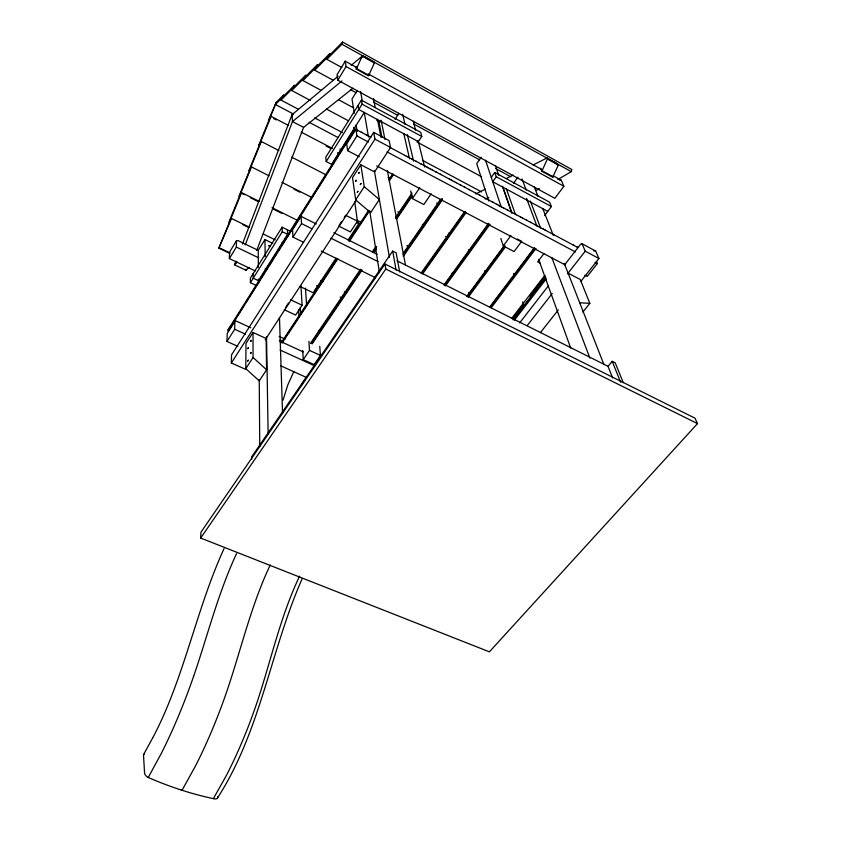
<?xml version="1.0" encoding="UTF-8"?>
<svg xmlns="http://www.w3.org/2000/svg" width="841" height="841" viewBox="0 0 841 841"><rect width="100%" height="100%" fill="white"/><g stroke="black" fill="none" stroke-linecap="round" stroke-linejoin="round"><path stroke-width="1.26" d="M251.638 459.491L251.638 456.894L392.694 251.112L396.164 252.857L399.675 271.99M256.305 285.498L250.397 282.713L250.408 277.982L282.103 227.196L290.902 231.527M235.879 261.13L234.471 264.789L245.95 270.255L245.961 269.109M245.803 368.642L245.982 343.454L253.036 332.479L266.103 338.471L266.608 369.767L259.249 380.868L245.803 368.642L253.057 357.499L253.036 332.479M237.751 346.334L226.975 341.457L234.692 329.252L234.849 321.43L236.479 321.199L250.797 327.78M255.391 270.991L229.372 258.586L236.363 247.086L236.489 240.673L237.961 240.579L258.04 250.282M245.898 369.483L231.349 362.976L231.538 354.86L373.719 132.384L389.141 140.626L390.529 147.459L374.781 171.638M354.534 128.757L228.121 329.693L228.079 331.249L354.744 130.082L354.534 128.757L370.934 137.283M226.975 341.457L227.207 333.572L234.849 321.43M229.372 258.586L229.551 252.121L236.489 240.673M200.673 538.051L200.946 532.216L384.957 264.011L694.971 418.156L697.504 423.601L489.399 651.838L200.673 538.051L385.798 269.046L384.957 264.011M557.72 179.575L571.27 171.648L571.827 169.525L342.655 42.05L314.66 70.181L333.11 80.21M282.996 400.221L287.801 384.936L293.835 371.554M341.803 67.522L326.865 59.322L341.909 44.237L342.655 42.05M193.63 676.332C207.706 635.333 218.145 592.958 236.584 553.557M450.787 277.583L452.49 272.642M326.865 59.322L327.601 57.177M329.073 55.695L329.819 53.551L302.97 80.578L321.399 90.502M314.66 70.181L315.386 68.068M316.805 66.649L317.53 64.536L291.774 90.534L310.297 100.426M446.718 239.243L448.852 233.062M305.052 77.141L305.777 75.07L281.031 100.09L298.397 109.288M302.97 80.578L303.696 78.507M291.774 90.534L292.489 88.505M293.793 87.191L294.508 85.151L275.417 104.505L292.815 113.672M281.031 100.09L281.735 98.092M282.986 96.831L283.701 94.833L276.121 102.528L275.417 104.505M256.736 250.45L303.59 127.401L352.926 88.252M242.429 244.048L292.069 114.66L338.145 76.216M245.225 244.889L292.489 121.577L292.069 114.66L293.383 114.481M288.484 125.456L271.107 116.363L248.883 170.649L249.598 170.239M278.855 150.539L261.351 141.53L238.96 196.237L239.664 195.869M269.036 175.811L251.512 166.939L228.941 222.066L229.635 221.74M229.435 253.225L218.828 248.148L241.567 192.589L259.133 201.325M218.828 248.148L231.527 218.481L249.22 227.123M540.595 168.284L541.814 171.249L552.726 177.262L558.298 165.067L556.49 163.27L546.955 157.982L532.973 165.036M541.814 171.249L547.396 159.012L546.955 157.982M355.848 66.45L356.311 69.13L368.537 75.858L374.382 62.938L374.192 62.003L363.533 56.084L362.177 56.158L351.16 65.356M356.311 69.13L362.177 56.158L374.382 62.938M224.053 548.574C195.848 610.061 184.274 678.54 152.536 738.23M302.077 578.881C270.508 650.566 260.71 731.123 217.535 797.888M270.224 565.015C251.491 604.416 241.661 647.118 227.858 688.316A178.124 51.785 -70.1 0 1 195.427 766.088L182.045 790.267M299.596 576.159C280.852 615.381 271.548 658.051 258.103 699.165A174.234 54.213 -70.4 0 1 226.586 775.087L213.393 798.624A203.764 102.392 29.5 0 1 186.713 791.738L181.267 790.014M152.578 738.135L143.59 754.545M356.731 67.532L345.241 61.204L337.031 74.733L337.798 80.179L554.86 198.329L563.859 186.26L561.252 180.237L553.21 175.801M337.798 80.179L346.072 66.555L345.241 61.204M272.715 243.364L264.936 239.569L258.24 250.376L258.376 267.375M357.173 90.67L352.022 98.975L354.271 113.23M358.077 105.461L358.739 109.498L418.366 141.635L421.793 136.463L420.742 132.321L361.399 100.142L325.73 157.278L326.192 161.546L331.617 164.363L364.248 112.463M250.397 282.713L282.282 231.738L282.103 227.196M326.192 161.546L362.093 104.147L361.399 100.142M258.471 280.663L287.601 234.345L282.282 231.738M231.569 325.162L228.121 329.693M232.957 322.944L235.753 318.508M237.151 316.29L239.948 311.853M241.346 309.635L243.438 306.303M245.53 302.97L247.622 299.648M249.724 296.316L260.195 279.675M261.593 277.456L264.389 273.02M265.788 270.802L268.573 266.366M269.972 264.148L272.768 259.711M274.166 257.493L276.258 254.161M278.35 250.828L280.442 247.506M282.544 244.174L293.015 227.533M294.413 225.314L297.209 220.878M298.608 218.66L301.393 214.224M302.792 212.006L305.588 207.569M306.986 205.351L309.078 202.019M311.17 198.686L325.835 175.391M327.937 172.069L330.029 168.736M331.428 166.518L334.213 162.082M335.612 159.864L338.408 155.417M339.806 153.199L341.898 149.877M343.99 146.544L354.471 129.903M316.269 223.948L301.046 216.347L292.563 229.814L292.952 237.13L303.548 242.334M292.952 237.13L301.52 223.58L301.046 216.347M347.638 150.644L356.941 135.937L355.901 129.272L346.692 143.885L347.638 150.644L359.265 156.752M231.349 362.976L374.96 139.164L373.719 132.384M360.842 164.752L352.526 177.682L355.669 199.895L370.65 212.647L379.365 199.496L364.258 186.702L360.842 164.752L374.581 171.942M395.028 119.359L398.918 113.325M285.604 307.491L288.474 303.086M339.344 224.946L341.446 221.719M344.253 217.42L345.651 215.264L357.425 221.215L350.382 231.916L338.639 226.029M355.669 199.895L364.258 186.702M265.23 339.806L356.163 200.221M300.941 285.709L302.098 305.22L295.611 315.07L284.174 309.698M336.022 258.24L313.22 292.794L300.226 286.571M348.142 239.895L358.834 223.695L357.93 221.582M281.315 342.581L336.947 258.366M348.5 240.873L368.726 210.25M388.963 179.627L392.568 174.15M284.815 338.114L307.207 304.232M308.647 302.045L312.263 296.579M313.704 294.392L317.32 288.926M318.76 286.739L322.376 281.272M323.817 279.086L332.489 265.977M333.93 263.79L336.82 259.417M349.824 239.738L353.43 234.271M354.881 232.084L358.487 226.628M359.937 224.442L363.543 218.975M364.994 216.789L367.874 212.416M390.266 178.534L393.157 174.161M282.092 343.054L337.83 258.744M349.414 241.22L369.683 210.565M389.225 181.004L393.567 174.434M310.539 343.233L360.526 269.257M372.29 251.848L375.969 246.402M395.817 217.031L411.995 193.094M311.244 343.475L361.167 269.646M372.92 252.268L376.589 246.844M395.68 218.618L411.838 194.723M312.568 342.287L326.518 321.672M327.99 319.506L331.659 314.082M333.856 310.823L338.261 304.316M339.732 302.14L344.137 295.633M345.598 293.456L349.278 288.032M350.739 285.866L354.408 280.442M356.616 277.183L361.02 270.676M374.234 251.144L376.432 247.885M396.984 217.504L407.265 202.313M408.737 200.137L411.67 195.806M312.085 343.948L362.114 270.035M373.888 252.647L376.095 249.378M396.689 218.944L412.143 196.121M319.748 346.324L320.453 355.428L314.145 364.626L303.244 359.633L309.509 350.382L308.92 341.309M431.212 193.766L423.811 204.552L412.384 198.602L419.743 187.732M306.46 377.294L303.37 381.814A4.615 1.409 -65.8 0 0 302.665 383.065M403.186 253.393L440.526 199.38M402.986 254.886L441.767 198.833M404.279 253.761L407.265 249.451M408.758 247.296L420.689 230.056M422.182 227.9L434.114 210.671M435.606 208.515L439.328 203.123M440.821 200.967L442.313 198.812M403.27 256.347L442.135 200.232M481.189 157.225L476.721 163.627L488.789 201.041M421.078 273.157L464.306 212.016M421.551 273.525L465.472 211.438M422.087 273.462L426.629 267.049M428.143 264.904L434.955 255.275M436.468 253.141L465.241 212.479M422.624 273.935L465.882 212.847M491.281 177.398L494.781 172.458L549.583 202.166L551.37 206.571L544.632 215.59M494.781 172.458L496.264 176.757L492.731 181.719L547.775 211.385M513.42 183.412L517.898 177.188M444.174 284.742L488.568 223.307M444.258 285.52L488.842 223.853M445.541 284.395L450.156 278.024M451.691 275.89L459.375 265.272M461.688 262.077L467.827 253.583M469.373 251.459L485.509 229.141M487.044 227.017L488.579 224.894M445.383 285.951L490.061 224.221M517.394 239.033L521.725 241.314L514.082 251.575L503.265 245.94L510.876 235.617M466.639 296.6L503.906 246.108M467.417 296.305L504.852 245.614M468.7 295.17L470.256 293.067M471.822 290.954L479.612 280.4M481.178 278.287L491.312 264.568M492.868 262.455L503.002 248.736M468.143 297.357L505.441 246.907M489.557 307.259L534.456 247.696M489.967 307.343L534.676 248.042M492.027 305.188L503.002 290.629M504.568 288.547L513.199 277.11M514.766 275.028L534.371 249.041M491.186 307.817L535.99 248.452M543.875 253.688L537.672 261.845L539.943 263.033M511.917 318.119L544.6 275.627M512.505 318.665L523.586 304.263L522.787 301.793M529.904 296.064L545.378 275.964M513.052 319.79L545.756 277.341M515.586 317.025L530.829 297.241M532.427 295.159L545.262 278.508M514.324 320.274L546.293 278.823M519.643 322.902L548.49 285.677M564.521 264.999L580.542 244.321L582.077 243.764L595.649 251.028L598.918 258.492L581.036 281.146M527.275 325.509L552.222 293.509M567.517 273.903L585.231 251.196L582.077 243.764M540.395 332.626L558.277 309.972M596.458 261.467L597.373 263.58L587.197 276.447L584.873 275.228M582.845 312.074L589.846 303.349L580.216 279.485L568.096 273.157M612.647 377.977L608.043 366.319L612.206 361.357L615.234 362.881L623.244 382.644M234.471 264.789L237.362 262.129M245.95 270.255L249.22 267.333M360.526 58.586L363.533 56.084M341.982 80.904L292.489 121.577L303.59 127.401M270.36 116.867L271.107 116.363M269.194 119.706L268.447 120.2L276.29 102.381L258.713 145.304L259.449 144.852M260.615 141.992L261.351 141.53M536.064 190.518L539.323 188.615M250.786 167.359L251.512 166.939M240.852 192.967L241.567 192.589M475.88 193.872L485.204 189.172M506.177 178.576L513.168 175.044M485.268 199.096L488.758 197.372M230.833 218.818L231.527 218.481M453.698 181.582L454.245 181.572M429.457 168.663L430.024 168.673M404.857 155.564L405.436 155.574M559.475 180.132L561.252 180.237M579.712 302.781L589.846 303.349M593.62 250.849L595.649 251.028M280.831 365.846L305.966 377.231M234.692 329.252L245.446 334.171M280.106 350.024L314.755 365.877M279.159 336.411L285.12 339.154M309.509 350.382L320.453 355.428M279.801 340.163L283.375 341.803M279.412 340.941L303.265 351.916M290.618 299.785L302.098 305.22M259.154 280.989L253.236 278.182L253.225 273.472M219.512 247.874L230.129 252.952M236.363 247.086L258.776 257.861M316.594 285.677L318.96 286.813M340.195 297.02L342.55 298.156M320.621 280.505L322.986 281.651M344.242 291.922L346.597 293.057M263.37 234.04L275.165 239.801M242.607 224.568L248.494 227.448M321.199 251.017L375.349 277.656M385.798 269.046L697.504 423.601M272.011 207.727L297.767 220.531M242.029 193.546L244.384 194.723M250.261 197.635L258.492 201.724M273.767 209.325L281.998 213.414M301.52 223.58L312.095 228.836M330.902 238.182L377.924 261.551M397.005 260.815L608.043 366.319M333.835 232.705L377.167 254.329M281.893 182.308L311.107 197.099M356.679 220.153L361.357 222.518M406.928 245.583L409.262 246.76M293.961 189.193L299.795 192.147M356.542 222.539L358.834 223.695M291.68 157.141L325.509 174.55M397.835 211.785L400.169 212.983M422.329 224.389L424.663 225.588M445.656 236.395L447.99 237.604M301.215 132.121L332.489 148.489M388.079 177.588L390.392 178.797M436.71 203.038L439.034 204.258M273.84 118.686L276.174 119.906M326.171 146.071L330.828 148.5M539.502 261.614L538.766 260.931M376.705 165.919L565.099 264.841M309.046 122.239L338.04 137.535M314.608 117.877L342.392 132.584M356.941 135.937L368.495 142.066M386.997 151.885L575.412 251.922M595.06 262.35L597.373 263.58M326.497 109.078L348.5 120.831M422.592 160.4L481.63 191.927M374.96 139.164L390.529 147.459M585.231 251.196L598.918 258.492M389.446 147.133L577.977 247.569M436.037 172.174L436.595 172.174M338.681 99.816L353.662 107.879M376.705 120.295L380.153 122.155M417.02 142.013L481.536 176.757M362.093 104.147L421.793 136.463M496.264 176.757L551.37 206.571M350.403 89.609L356.174 92.741M373.467 102.15L397.688 115.312M413.835 124.079L479.559 159.811M495.706 168.578L510.697 176.736M368.221 73.861L541.72 169.472M356.805 68.699L369.031 75.427M542.413 170.912L553.346 176.925M346.072 66.555L563.859 186.26M341.909 44.237L571.27 171.648M547.396 159.012L558.298 165.067M253.057 357.499L266.608 369.767M544.968 229.908L545.714 230.592M522.072 217.714L522.808 218.387M498.839 205.33L499.575 206.013M475.27 192.778L476.006 193.462M451.354 180.037L452.09 180.72M427.091 167.107L427.827 167.801M577.756 247.37L577.157 247.054M573.667 245.194L573.068 244.878M612.206 361.357L620.626 382.266M553.809 234.618L553.21 234.303M534.14 186.513L537.967 196.279M542.75 208.473L553.273 235.322M564.269 263.38L603.964 364.658M543.601 229.183L543.002 228.857M522.009 178.986L526.193 190.024M530.377 201.073L540.605 228.069M551.77 257.514L589.909 358.14M539.428 226.954L538.818 226.628M526.529 198.371L536.968 226.197M535.244 224.726L534.624 224.4M531.039 222.487L530.429 222.161M526.823 220.247L526.214 219.921M538.639 259.396L570.713 348.079M520.684 216.967L520.064 216.642M516.448 214.718L515.827 214.381M506.261 188.479L515.354 214.276M512.201 212.447L511.58 212.121M495.328 165.477L498.734 175.264M502.571 186.271L511.507 211.964M502.96 187.585L511.959 213.446M507.932 210.176L507.312 209.851M503.664 207.906L503.044 207.569M485.499 160.21L501.31 207.18M497.43 204.584L496.81 204.247M493.131 202.292L492.511 201.956M513.588 273.409L514.387 275.869M488.821 200L488.19 199.664M500.847 238.455L503.265 245.94M484.5 197.698L483.869 197.362M480.169 195.385L479.538 195.049M469.478 189.698L468.847 189.351M465.105 187.364L464.474 187.028M460.721 185.031L460.08 184.684M484.71 270.644L485.446 273.167M456.327 182.686L455.685 182.35M449.914 179.27L449.262 178.923M468.363 249.798L469.068 252.332M441.041 174.55L440.4 174.203M468.437 292.542L469.099 295.086M432.137 169.798L431.486 169.451M425.62 166.329L424.968 165.982M413.351 121.283L415.549 130.176M418.051 140.352L424.631 167.054M421.131 163.942L420.479 163.585M416.631 161.535L415.969 161.188M402.681 114.365L405.036 124.489M407.391 134.613L413.562 161.167M412.111 159.128L411.459 158.781M403.775 133.467L409.525 158.77M407.58 156.72L406.928 156.373M410.702 190.928L412.384 198.602M381.152 120.221L384.957 139.49M378.734 120.641L381.982 137.398M373.52 98.639L375.254 107.659M377.483 119.243L380.941 137.272M387.375 170.755L405.436 264.747M392.694 251.112L396.122 270.224M360.642 91.69L362.219 100.741M364.237 112.389L368.505 136.978M374.35 170.618L389.404 257.325M366.697 134.938L366.014 134.581M362.04 132.458L361.367 132.1M356.121 124.888L357.141 131.364M369.83 211.69L379.449 272.589M353.588 127.517L354.187 131.406M354.723 201.914L357.425 221.215M340.111 148.889L340.447 151.464M337.809 152.515L338.292 156.352M315.354 289.115L315.554 291.711M318.55 330.723L318.75 333.32M305.472 288.148L306.566 304.999M300.258 307.459L300.626 313.977M302.718 350.497L303.244 359.633M298.597 309.614L298.965 316.163M287.391 229.803L287.696 236.279M281.64 243.112L281.746 245.73M279.538 246.434L279.632 249.031M279.475 317.541L282.544 413.131M267.47 265.525L267.522 268.1M264.936 239.569L265.209 256.631M265.409 268.437L265.451 271.054M266.534 336.652L268.132 433.735M258.46 279.149L258.492 283.07M259.238 379.859L259.753 446.571M217.724 796.679A5.162 2.922 33.3 0 1 216.642 798.687A5.477 3.091 33.2 0 1 213.393 798.624M181.288 790.025A203.764 102.392 29.5 0 1 148.226 777.483L161.304 753.441A176.883 47.538 -69.8 0 0 193.598 676.322M148.216 777.462A5.34 3.091 31 0 1 144.568 773.068L143.496 754.934A1.766 1.009 30.5 0 1 144.253 754.24M301.94 384.768A4.615 1.409 -65.8 0 1 302.35 383.738M251.186 340.395L250.702 341.446L251.186 340.395M250.607 353.546L251.091 352.61L250.607 353.546M247.717 361.136L248.242 360.221L247.717 361.136M247.78 348.637L248.305 347.732L247.78 348.637M360.999 183.559L360.337 184.568L360.999 183.559M357.33 192.263L357.93 191.359L357.33 192.263M358.686 173.362L359.265 172.458L358.686 173.362M355.732 181.246L356.321 180.352L355.732 181.246M269.94 246.35L268.794 245.709L269.94 246.35"/></g></svg>
